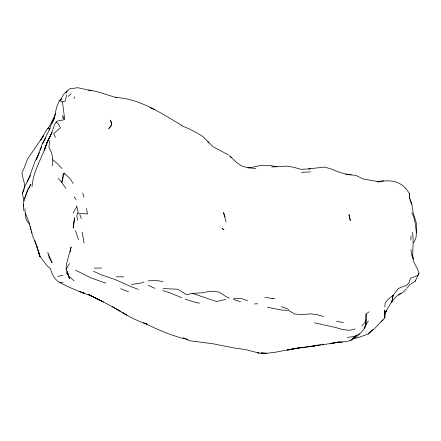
<?xml version="1.0" encoding="UTF-8"?>
<svg xmlns="http://www.w3.org/2000/svg" width="441" height="441" viewBox="0 0 441 441"><rect width="100%" height="100%" fill="white"/><g stroke="black" fill="none" stroke-linecap="round" stroke-linejoin="round"><path stroke-width="0.66" d="M359.272 333.82L356.163 335.595L350.375 340.634L356.322 337.084L361.251 332.332L364.09 328.931L365.887 324.747L366.074 314.108L369.062 311.754M412.925 257.842C412.28 249.347 413.956 240.792 412.462 232.357M66.597 273.784L67.126 271.524L69.524 278.591L66.144 269.313L66.249 265.091L71.1 246.872L70.196 252.031M66.326 94.837L66.266 97.064L65.235 101.11L62.451 101.899L59.64 100.554L58.681 102.036L56.47 107.67L54.397 118.32L52.06 123.16L54.673 117.135L51.354 124.164L49.144 130.172L50.092 128.166L42.794 143.198L45.583 137.972L42.369 143.783L36.206 159.703L37.645 156.935M410.819 240.097L411.006 235.891M364.233 328.666L365.887 324.747L366.074 314.108M384.855 307.195L385.158 303.011L387.854 299.544L393.085 295.338L398.278 288.574L403.361 286.319L405.924 285.807L408.857 282.973L410.51 278.21L417.914 275.393L418.95 273.37C417.842 267.742 413.294 263.437 412.754 257.434M52.253 165.794C53.455 159.515 52.369 152.9 48.951 147.481L49.508 140.635M23.93 210.71C21.83 203.384 25.286 196.432 27.893 189.773M77.737 220.368L76.806 215.947L78.046 211.945L76.74 205.941L76.227 207.672L73.03 213.168M32.066 186.543C33.273 170.011 43.251 156.07 47.788 140.442L44.188 150.425L45.836 145.227L44.657 150.287M24.305 188.301C25.545 182.85 21.874 177.668 22.05 172.177L24.073 168.324L27.436 159.201L43.527 135.668L40.638 140.299M406.966 288.199L409.915 284.528L415.185 281.303L415.4 280.118M23.268 206.344L23.632 204.508M58.201 178.429L61.845 182.387L63.267 173.324L64.287 173.17L61.845 182.387L65.742 188.368M40.23 150.331L41.625 146.737M24.702 198.704L27.568 190.06L30.925 184.277L28.13 189.139M23.996 201.03L22.386 193.45L24.327 187.386L30.225 175.656L27.303 181.527M29.222 177.657L34.911 161.643L39.585 152.509M365.991 319.979L364.994 322.382L361.741 325.998M22.386 193.45L24.117 189.542M415.185 281.303L418.95 273.37M385.186 312.912L386.619 309.99L385.307 313.716L384.756 317.851L374.448 328.732L368.169 333.953L357.717 337.751L353.258 338.401M385.247 312.823C389.194 305.486 393.543 297.377 400.99 293.105M413.619 242.831L415.56 238.961L416.139 236.619L416.756 226.47L416.072 222.099L413.206 213.064L411.877 204.321L409.507 197.43L409.281 193.147L405.626 188.301M60.599 100.135L63.51 94.484L69.739 88.812L77.776 87.709L91.519 90.747M55.643 113.558L50.621 124.169L47.865 128.64L48.753 127.873M60.693 100.113L61.624 98.365L59.64 100.554M48.747 139.532L46.151 144.367L51.856 132.603L54.53 124.638L56.161 122.036L57.639 120.994L63.394 119.913L62.501 115.498L64.75 119.687L62.451 101.899M66.144 269.313L69.446 263.514M41.173 139.13L47.055 129.224L48.047 128.403M37.932 156.379L38.251 155.855M66.012 92.61L67.065 90.929L65.93 92.643M365.887 324.747L368.323 320.976M73.79 98.514L74.876 96.844M372.777 329.46L368.169 333.953L370.418 331.654M406.26 289.026L403.614 291.799L398.658 295.073M68.19 96.37L71.117 93.762M350.375 340.634L356.163 335.595L353.594 336.588L347.315 337.415M381.25 321.417L383.146 319.868M364.316 327.575L365.352 326.836L364.227 327.476M144.053 281.992L139.378 283.453L131.424 284.368M320.91 344.708L312.211 346.323L318.198 345.099M355.143 328.964L349.592 330.326L342.828 329.576L335.656 327.531L314.587 322.829M229.43 298.303L225.935 296.539L219.26 292.102L210.71 291.143L202.425 292.791L192.381 293.359L186.455 294.753L177.949 289.246L163.142 288.59M57.699 276.452L62.859 275.256M225.516 299.445L216.47 301.534L192.381 293.359M253.046 167.117L261.441 165.221L269.875 165.463L276.832 166.836M318.292 345.099L312.52 346.328L293.381 348.848L300.955 347.343M183.142 337.751L189.371 340.711L213.394 343.842L234.292 347.993L245.791 349.625L259.314 353.158L266.805 353.291L274.776 352.331L295.79 348.351L287.245 350.121M287.46 350.099L295.79 348.351M350.606 340.623L342.437 342.018L333.418 342.536L342.437 342.018M292.113 349.129C306.798 346.339 321.759 345.32 336.444 342.47M337.74 342.238L339.035 342.001L337.773 342.222M322.139 344.382L323.413 344.156M336.516 342.442L330.849 343.44L339.84 342.161M378.119 182.089C387.633 179.581 398.576 180.441 405.5 188.18M308.48 168.953L324.422 167.056L331.13 168.936L337.497 171.593L344.112 173.688L351.119 174.906M247.875 167.778L252.533 167.321M376.923 181.488L383.703 180.838M271.634 166.946L287.085 166.147L294.075 167.393L300.784 169.289L310.69 168.837M310.58 171.896L301.578 172.392M254.38 303.954L257.649 303.744M148.082 280.856L155.822 280.426L162.856 281.584M94.098 268.122L101.689 268.018M24.955 208.714L25.198 213.003L29.029 222.225L32.491 235.615L36.311 244.832L39.773 256.177C43.383 260.399 45.825 265.488 50.544 268.784C51.845 274.346 54.601 279.588 59.678 282.538L63.102 282.51M116.27 276.843L123.816 276.849M233.537 298.381L241.029 298.507L247.605 300.69M271.965 298.491L275.002 298.607M258.801 352.899L257.467 352.833L258.795 352.905M261.469 353.032L266.805 353.291L260.785 353.009M255.885 168.401L248.553 167.916L241.817 166.086L236.062 162.056L230.637 156.671L228.973 155.667M77.925 213.141L87.516 214.006L86.502 208.626M345.683 174.184L355.87 175.408L363.538 179.063L377.358 181.46M264.925 297.344L272.295 298.502M336.527 321.379L343.545 322.575M88.415 90.074C98.123 91.105 106.992 95.135 116.358 97.505L115.355 97.373C140.166 98.834 161.07 113.133 181.775 125.387M187.943 339.427L180.937 337.922L169.135 334.052L157.459 329.267L143.601 322.917L147.333 324.179M199.442 303.215L192.386 301.539L185.104 299.119M267.356 307.195L281.215 309.984L288.574 310.403L294.544 313.942L301.732 314.758L310.117 313.854L316.908 314.582L323.573 316.561M233.399 299.533L240.604 301.688M162.839 290.575L170.088 292.868L181.747 297.741M146.781 324.014C138.11 321.175 129.759 317.206 122.096 312.261L126.749 315.106L112.053 306.55L120.371 311.241L118.1 309.924M105.84 283.188L91.138 277.935L75.676 270.234M181.488 125.619L189.018 128.816L196.796 132.807L202.877 136.523L213.185 146.875L228.333 154.813M281.358 306.644L288.701 309.24M138.397 289.428L130.994 286.633L115.807 279.809L101.165 274.754L93.553 271.276M149.885 107.643L154.841 109.566M89.159 294.913L103.155 301.925L89.159 294.913L90.879 295.591C80.086 292.201 69.728 287.686 59.678 282.538M120.614 288.673L128.574 291.876M87.991 294.428L98.095 299.152L112.444 306.765M148.115 285.255L154.912 288.326M68.614 276.149L74.082 280.812M52.733 159.67L56.972 163.275L61.977 168.561M56.161 122.036L58.592 124.23L60.378 127.873L53.686 133.601L55.428 137.338M64.287 173.17L70.003 178.511L73.123 183.445M208.841 142.906L207.755 141.583M74.049 196.686L76.177 199.553M29.464 224.502L26.179 219.624L25.198 213.003M411.789 212.551C415.262 218.742 415.394 225.952 416.403 232.804M409.882 199.696L411.877 204.321M78.454 239.661L75.483 230.604M410.885 249.567L411.927 254.876L413.482 259.043M79.799 214.387L81.326 218.615M34.657 240.273L37.739 249.033L37.435 247.704M230.637 156.671L231.062 157.917M36.311 244.832L37.75 249.055M225.048 217.022L223.543 212.59L226.156 222.027M67.131 271.81L68.405 275.642L67.997 273.663M30.005 226.652L31.024 229.772M31.427 231.023L32.039 232.892M38.565 251.772L40.081 256.508L37.959 249.661L39.773 256.177M83.972 197.138L82.704 193.048M82.125 232.131L84.104 242.991M409.507 197.43L409.695 198.566M411.927 254.876L412.225 256.827M409.281 193.147L409.761 198.389M393.085 295.338L391.768 302.239L393.085 295.338M74.011 221.84L73.189 228.113L74.595 217.711L74.011 221.84M51.25 133.816L48.516 139.428L51.856 132.603L51.25 133.816M111.656 124.968L108.718 128.645L111.865 124.891L110.597 120.084L111.656 124.968M81.817 292.322L79.082 291.247L84.341 293.32L81.817 292.322M222.435 228.747L222.032 228.565L223.989 229.541L222.435 228.747M52.066 262.643L49.331 258.211L47.771 252.428L52.066 262.643M350.253 220.506L348.996 214.668L350.253 220.506M384.635 312.333L384.569 310.023L384.756 317.851L384.635 312.333"/></g></svg>
